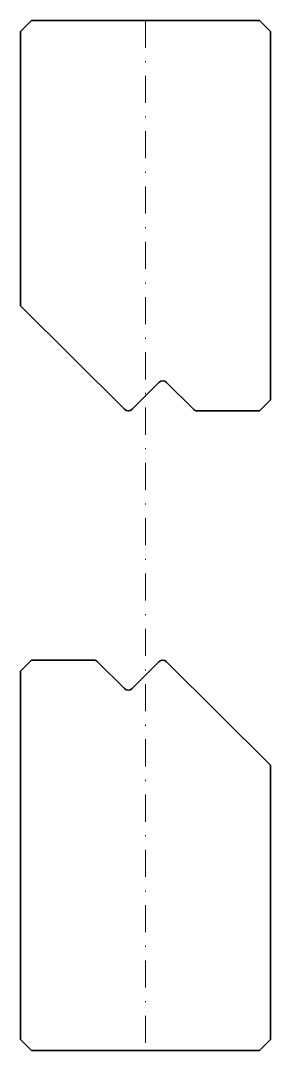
# Model space of a CAD drawing. Header units: millimetres. Extents: x -11.5 to 11.5, y 0 to 95.
import ezdxf

# ---------------------------------------------------------------- set-up
doc = ezdxf.new("R2010")
doc.units = ezdxf.units.MM
doc.header["$LTSCALE"] = 5
doc.linetypes.add('AUSGEZOGEN', pattern=[0])
doc.linetypes.add('DASHDOT', pattern=[1, 0.5, -0.25, 0, -0.25])
doc.layers.add('2', color=7, linetype='Continuous')

msp = doc.modelspace()

# ---------------------------------------------------------------- linework, layer by layer
at = {"layer": '2', "color": 7, "linetype": 'AUSGEZOGEN', "lineweight": 35}
for p, q in [((-10.5, 95), (-11.5, 94)), ((10.5, 95), (-10.5, 95)), ((11.5, 94), (10.5, 95)), ((-11.5, 94), (-11.5, 68.702)), ((11.5, 60), (11.5, 94)), ((-11.5, 68.702), (-1.945, 59.146)), ((-1.237, 59.146), (1.237, 61.621)), ((1.945, 61.621), (4.419, 59.146)), ((10.5, 59), (11.5, 60)), ((4.773, 59), (10.5, 59)), ((-10.5, 36), (-11.5, 35)), ((-4.773, 36), (-10.5, 36)), ((-1.945, 33.379), (-4.419, 35.854)), ((1.237, 35.854), (-1.237, 33.379)), ((11.5, 26.298), (1.945, 35.854)), ((-11.5, 35), (-11.5, 1)), ((11.5, 1), (11.5, 26.298)), ((-11.5, 1), (-10.5, 0)), ((10.5, 0), (11.5, 1)), ((-10.5, 0), (10.5, 0))]:
    msp.add_line(p, q, dxfattribs=at)
at = {"layer": '2', "color": 7, "linetype": 'DASHDOT', "lineweight": 18}
msp.add_line((0, 95), (0, 0), dxfattribs=at)
at = {"layer": '2', "color": 7, "linetype": 'AUSGEZOGEN', "lineweight": 35}
for centre, start, end in [((1.591, 61.268), 45, 135), ((-1.591, 59.5), 225, 315), ((4.773, 59.5), 225, 270), ((-4.773, 35.5), 45, 90), ((1.591, 35.5), 45, 135), ((-1.591, 33.732), 225, 315)]:
    msp.add_arc(centre, 0.5, start, end, dxfattribs=at)

doc.saveas('drawing.dxf')
